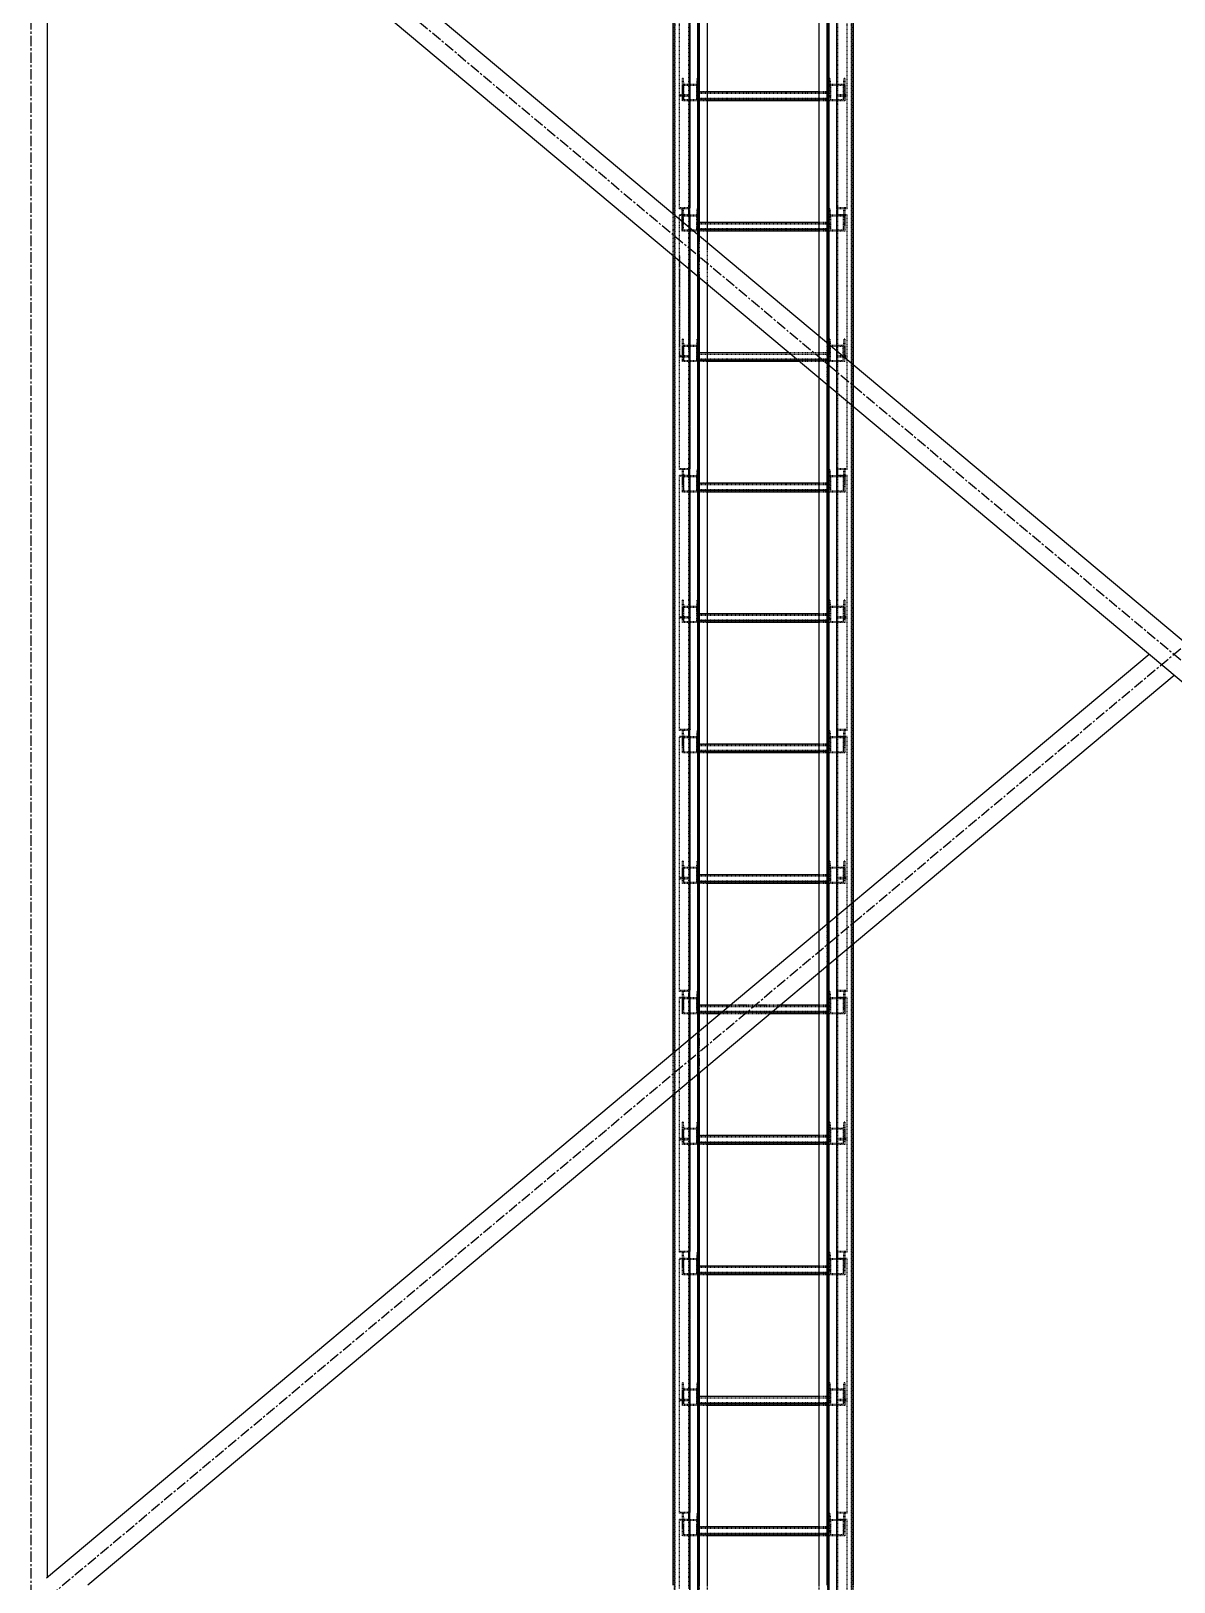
# Model space of a CAD drawing. Header units: millimetres. Extents: x 5143 to 30813, y 232 to 21408.
# Drawn here: x 10096 to 10968, y 14213 to 15396 of the extents above; entities that cross this region are included whole.
import ezdxf

# ---------------------------------------------------------------- set-up
doc = ezdxf.new("R2010")
doc.units = ezdxf.units.MM
doc.header["$LTSCALE"] = 0.25
for name, pattern in [('CENTER', [50.8, 31.75, -6.35, 6.35, -6.35]), ('XKITLINE00', [0]), ('XKITLINE02', [4, 2, -2]), ('XKITLINE03', [6, 3, -1, 1, -1])]:
    doc.linetypes.add(name, pattern=pattern)

msp = doc.modelspace()

# ---------------------------------------------------------------- linework, layer by layer
at = {"color": 1, "linetype": 'XKITLINE03'}
for p, q in [((10599, 14104.7), (10599, 15770.9)), ((10711, 14104.7), (10711, 15770.9)), ((10605, 14100.3), (10605, 15740.3)), ((10705, 15740.3), (10705, 14100.3)), ((10599, 15454), (10599, 15346.5)), ((10711, 15346.5), (10711, 15454)), ((10605, 15354.1), (10605, 15342.5)), ((10705, 15342.5), (10705, 15354.1)), ((10599, 15346.5), (10599, 15260.9)), ((10705, 15343.7), (10605, 15343.7)), ((10711, 15260.9), (10711, 15346.5)), ((10599, 15255.1), (10599, 15147.5)), ((10605, 15254.6), (10605, 15243)), ((10705, 15243), (10705, 15254.6)), ((10711, 15147.5), (10711, 15255.1)), ((10705, 15244.3), (10605, 15244.3)), ((10605, 15155.1), (10605, 15143.6)), ((10705, 15143.6), (10705, 15155.1)), ((10599, 15147.5), (10599, 15061.9)), ((10705, 15144.8), (10605, 15144.8)), ((10711, 15061.9), (10711, 15147.5)), ((10599, 15056.2), (10599, 14948.6)), ((10605, 15055.7), (10605, 15044.1)), ((10705, 15044.1), (10705, 15055.7)), ((10711, 14948.6), (10711, 15056.2)), ((10705, 15045.3), (10605, 15045.3)), ((10599, 14948.6), (10599, 14863)), ((10605, 14956.2), (10605, 14944.6)), ((10705, 14944.6), (10705, 14956.2)), ((10711, 14863), (10711, 14948.6)), ((10705, 14945.9), (10605, 14945.9)), ((10599, 14857.2), (10599, 14749.7)), ((10605, 14856.7), (10605, 14845.2)), ((10705, 14845.2), (10705, 14856.7)), ((10711, 14749.7), (10711, 14857.2)), ((10705, 14846.4), (10605, 14846.4)), ((10599, 14749.7), (10599, 14664.1)), ((10605, 14757.3), (10605, 14745.7)), ((10705, 14746.9), (10605, 14746.9)), ((10705, 14745.7), (10705, 14757.3)), ((10711, 14664.1), (10711, 14749.7)), ((10599, 14658.3), (10599, 14550.8)), ((10605, 14657.8), (10605, 14646.2)), ((10705, 14646.2), (10705, 14657.8)), ((10711, 14550.8), (10711, 14658.3)), ((10705, 14647.5), (10605, 14647.5)), ((10605, 14558.3), (10605, 14546.8)), ((10705, 14546.8), (10705, 14558.3)), ((10599, 14550.8), (10599, 14465.1)), ((10705, 14548), (10605, 14548)), ((10711, 14465.1), (10711, 14550.8)), ((10599, 14459.4), (10599, 14351.8)), ((10605, 14458.9), (10605, 14447.3)), ((10705, 14447.3), (10705, 14458.9)), ((10711, 14351.8), (10711, 14459.4)), ((10705, 14448.5), (10605, 14448.5)), ((10605, 14359.4), (10605, 14347.8)), ((10705, 14347.8), (10705, 14359.4)), ((10599, 14351.8), (10599, 14266.2)), ((10705, 14349.1), (10605, 14349.1)), ((10711, 14266.2), (10711, 14351.8)), ((10599, 14260.4), (10599, 14152.9)), ((10605, 14259.9), (10605, 14248.4)), ((10705, 14249.6), (10605, 14249.6)), ((10705, 14248.4), (10705, 14259.9)), ((10711, 14152.9), (10711, 14260.4))]:
    msp.add_line(p, q, dxfattribs=at)
at = {"color": 3, "linetype": 'XKITLINE02'}
for p, q in [((10587.1, 14108), (10587.2, 15752.4)), ((10587.7, 14108.5), (10587.7, 15753.3)), ((10604.9, 14108.5), (10604.9, 15753.3)), ((10605.4, 14108), (10605.5, 15752.4)), ((10704.5, 14108), (10704.5, 15752.4)), ((10705.1, 14108.5), (10705.1, 15753.3)), ((10722.3, 14108.5), (10722.3, 15753.3)), ((10722.8, 14108), (10722.8, 15752.4)), ((10605, 14100.3), (10605, 15742.3)), ((10605.8, 14100.4), (10605.8, 15742.2)), ((10612.5, 14102.3), (10612.5, 15742.3)), ((10704.1, 14100.4), (10704.1, 15742.2)), ((10705, 14100.3), (10705, 15742.3)), ((10606.3, 14153.3), (10606.3, 15706.3)), ((10723.7, 14167.4), (10723.7, 15692.6)), ((10697.5, 14102.3), (10697.5, 15676.4)), ((10704.1, 15668.7), (10704.1, 14100.4)), ((10705, 15669.2), (10705, 14100.3)), ((10598.2, 15347), (10598.2, 15459.2)), ((10599, 15346.5), (10599, 15459.2)), ((10711, 15346.5), (10711, 15459.2)), ((10711.8, 15347), (10711.8, 15459.2)), ((10591, 15346.5), (10591, 15454.5)), ((10719, 15346.5), (10719, 15454.5)), ((10593.7, 15359.5), (10593, 15359.5)), ((10593, 15359.5), (10593, 15354.1)), ((10593, 15359.5), (10593, 15348)), ((10605, 15354.1), (10593, 15354.1)), ((10593, 15354.1), (10593, 15342.5)), ((10593.7, 15359.5), (10594.1, 15354.8)), ((10593.7, 15359.5), (10593.7, 15348)), ((10604, 15354.8), (10594.1, 15354.8)), ((10594.1, 15354.8), (10594.1, 15343.2)), ((10599, 15351.7), (10598.2, 15351.7)), ((10604.3, 15359.5), (10604, 15354.8)), ((10604, 15354.8), (10604, 15343.2)), ((10605, 15359.5), (10604.3, 15359.5)), ((10604.3, 15359.5), (10604.3, 15348)), ((10605, 15359.5), (10605, 15354.1)), ((10605, 15359.5), (10605, 15348)), ((10605, 15354.1), (10605, 15342.5)), ((10605, 15342.5), (10605, 15349.2)), ((10612.5, 15349.2), (10605, 15349.2)), ((10705, 15349.1), (10605, 15349.1)), ((10705, 15349.2), (10697.5, 15349.2)), ((10705, 15359.5), (10705, 15348)), ((10705, 15359.5), (10705, 15354.1)), ((10705.7, 15359.5), (10705, 15359.5)), ((10705, 15354.1), (10705, 15342.5)), ((10717, 15354.1), (10705, 15354.1)), ((10705, 15342.5), (10705, 15349.2)), ((10705.7, 15359.5), (10705.7, 15348)), ((10705.7, 15359.5), (10706.1, 15354.8)), ((10706.1, 15354.8), (10706.1, 15343.2)), ((10715.9, 15354.8), (10706.1, 15354.8)), ((10711.8, 15351.7), (10711, 15351.7)), ((10716.3, 15359.5), (10715.9, 15354.8)), ((10715.9, 15354.8), (10715.9, 15343.2)), ((10716.3, 15359.5), (10716.3, 15348)), ((10717, 15359.5), (10716.3, 15359.5)), ((10717, 15359.5), (10717, 15348)), ((10717, 15359.5), (10717, 15354.1)), ((10717, 15354.1), (10717, 15342.5)), ((10598.2, 15347), (10591, 15347)), ((10599, 15346.5), (10591, 15346.5)), ((10591, 15260.2), (10591, 15346.5)), ((10599, 15346.5), (10591, 15346.5)), ((10598.2, 15345.8), (10591, 15345.8)), ((10593.7, 15348), (10593, 15348)), ((10593, 15348), (10593, 15342.5)), ((10605, 15342.5), (10593, 15342.5)), ((10593.7, 15348), (10594.1, 15343.2)), ((10604, 15343.2), (10594.1, 15343.2)), ((10598.2, 15254.5), (10598.2, 15345.8)), ((10599, 15340.1), (10598.2, 15340.1)), ((10599, 15254.5), (10599, 15346.5)), ((10604.3, 15348), (10604, 15343.2)), ((10605, 15348), (10604.3, 15348)), ((10605, 15348), (10605, 15342.5)), ((10705, 15348), (10605, 15348)), ((10705, 15348), (10605, 15348)), ((10705, 15344.3), (10605, 15344.3)), ((10612.5, 15343.7), (10605, 15343.7)), ((10705, 15343.3), (10605, 15343.3)), ((10612.5, 15342.5), (10605, 15342.5)), ((10705, 15343.7), (10697.5, 15343.7)), ((10705, 15342.5), (10697.5, 15342.5)), ((10705, 15348), (10705, 15342.5)), ((10705.7, 15348), (10705, 15348)), ((10717, 15342.5), (10705, 15342.5)), ((10705.7, 15348), (10706.1, 15343.2)), ((10715.9, 15343.2), (10706.1, 15343.2)), ((10719, 15346.5), (10711, 15346.5)), ((10711, 15254.5), (10711, 15346.5)), ((10719, 15346.5), (10711, 15346.5)), ((10711.8, 15340.1), (10711, 15340.1)), ((10719, 15347), (10711.8, 15347)), ((10711.8, 15254.5), (10711.8, 15345.8)), ((10719, 15345.8), (10711.8, 15345.8)), ((10716.3, 15348), (10715.9, 15343.2)), ((10717, 15348), (10716.3, 15348)), ((10717, 15348), (10717, 15342.5)), ((10719, 15260.2), (10719, 15346.5)), ((10586.3, 15224.2), (10586.3, 15255.9)), ((10599, 15260.9), (10591, 15260.9)), ((10598.2, 15260.2), (10591, 15260.2)), ((10598.2, 15255.6), (10591, 15255.6)), ((10591, 15147.5), (10591, 15255.6)), ((10599, 15255.1), (10591, 15255.1)), ((10593.7, 15260.1), (10593, 15260.1)), ((10593, 15260.1), (10593, 15254.6)), ((10593, 15247.4), (10593, 15260.1)), ((10605, 15254.6), (10593, 15254.6)), ((10593, 15243), (10593, 15254.6)), ((10593.7, 15260.1), (10594.1, 15255.3)), ((10593.7, 15248.5), (10593.7, 15260.1)), ((10604, 15255.3), (10594.1, 15255.3)), ((10594.1, 15243.7), (10594.1, 15255.3)), ((10599, 15260.3), (10598.2, 15260.3)), ((10598.2, 15148.1), (10598.2, 15260.3)), ((10599, 15254.5), (10598.2, 15254.5)), ((10599, 15217.5), (10599, 15260.3)), ((10604.3, 15260.1), (10604, 15255.3)), ((10604, 15255.3), (10604, 15243.7)), ((10605, 15260.1), (10604.3, 15260.1)), ((10604.3, 15260.1), (10604.3, 15248.5)), ((10605, 15260.1), (10605, 15254.6)), ((10605, 15260.1), (10605, 15248.5)), ((10605, 15254.6), (10605, 15243)), ((10705, 15260.1), (10705, 15248.5)), ((10705, 15260.1), (10705, 15254.6)), ((10705.7, 15260.1), (10705, 15260.1)), ((10705, 15254.6), (10705, 15243)), ((10717, 15254.6), (10705, 15254.6)), ((10705.7, 15260.1), (10705.7, 15248.5)), ((10705.7, 15260.1), (10706.1, 15255.3)), ((10706.1, 15255.3), (10706.1, 15243.7)), ((10715.9, 15255.3), (10706.1, 15255.3)), ((10719, 15260.9), (10711, 15260.9)), ((10711, 15147.5), (10711, 15260.3)), ((10711.8, 15260.3), (10711, 15260.3)), ((10719, 15255.1), (10711, 15255.1)), ((10711.8, 15254.5), (10711, 15254.5)), ((10711.8, 15148.1), (10711.8, 15260.3)), ((10719, 15260.2), (10711.8, 15260.2)), ((10719, 15255.6), (10711.8, 15255.6)), ((10716.3, 15260.1), (10715.9, 15255.3)), ((10715.9, 15255.3), (10715.9, 15243.7)), ((10716.3, 15260.1), (10716.3, 15248.5)), ((10717, 15260.1), (10716.3, 15260.1)), ((10717, 15260.1), (10717, 15248.5)), ((10717, 15260.1), (10717, 15254.6)), ((10717, 15254.6), (10717, 15243)), ((10719, 15147.5), (10719, 15255.6)), ((10593.7, 15248.5), (10593, 15248.5)), ((10593, 15247.4), (10593, 15243)), ((10605, 15243), (10593, 15243)), ((10594.1, 15243.7), (10593.7, 15248.5)), ((10604, 15243.7), (10594.1, 15243.7)), ((10604.3, 15248.5), (10604, 15243.7)), ((10605, 15248.5), (10604.3, 15248.5)), ((10605, 15243), (10605, 15249.7)), ((10705, 15249.7), (10605, 15249.7)), ((10612.5, 15249.7), (10605, 15249.7)), ((10705, 15248.6), (10605, 15248.6)), ((10605, 15248.5), (10605, 15243)), ((10705, 15248.5), (10605, 15248.5)), ((10705, 15244.9), (10605, 15244.9)), ((10612.5, 15244.3), (10605, 15244.3)), ((10705, 15243.8), (10605, 15243.8)), ((10612.5, 15243), (10605, 15243)), ((10705, 15249.7), (10697.5, 15249.7)), ((10705, 15244.3), (10697.5, 15244.3)), ((10705, 15243), (10697.5, 15243)), ((10705, 15243), (10705, 15249.7)), ((10705, 15248.5), (10705, 15243)), ((10705.7, 15248.5), (10705, 15248.5)), ((10717, 15243), (10705, 15243)), ((10705.7, 15248.5), (10706.1, 15243.7)), ((10715.9, 15243.7), (10706.1, 15243.7)), ((10716.3, 15248.5), (10715.9, 15243.7)), ((10717, 15248.5), (10716.3, 15248.5)), ((10717, 15248.5), (10717, 15243)), ((10606.3, 15207.4), (10606.3, 15239.2)), ((10612.5, 15202.2), (10612.5, 15234)), ((10591, 15224.2), (10591, 15148.1)), ((10598.2, 15218.2), (10598.2, 15152.8)), ((10599, 15147.5), (10599, 15217.5)), ((10593.7, 15160.6), (10593, 15160.6)), ((10593, 15160.6), (10593, 15155.1)), ((10593, 15160.6), (10593, 15149)), ((10593.7, 15160.6), (10594.1, 15155.8)), ((10593.7, 15160.6), (10593.7, 15149)), ((10604.3, 15160.6), (10604, 15155.8)), ((10605, 15160.6), (10604.3, 15160.6)), ((10604.3, 15160.6), (10604.3, 15149)), ((10605, 15160.6), (10605, 15155.1)), ((10605, 15160.6), (10605, 15149)), ((10697.5, 15131), (10697.5, 15162.8)), ((10705, 15149), (10705, 15160.6)), ((10705, 15160.6), (10705, 15156.3)), ((10705.7, 15160.6), (10705, 15160.6)), ((10705.7, 15149), (10705.7, 15160.6)), ((10705.7, 15160.6), (10706.1, 15155.8)), ((10716.3, 15160.6), (10715.9, 15155.8)), ((10716.3, 15160.6), (10716.3, 15149)), ((10717, 15160.6), (10716.3, 15160.6)), ((10717, 15160.6), (10717, 15149)), ((10717, 15160.6), (10717, 15155.1)), ((10598.2, 15148.1), (10591, 15148.1)), ((10605, 15155.1), (10593, 15155.1)), ((10593, 15155.1), (10593, 15143.6)), ((10593.7, 15149), (10593, 15149)), ((10593, 15149), (10593, 15143.6)), ((10593.7, 15149), (10594.1, 15144.3)), ((10604, 15155.8), (10594.1, 15155.8)), ((10594.1, 15155.8), (10594.1, 15144.3)), ((10599, 15152.8), (10598.2, 15152.8)), ((10604, 15155.8), (10604, 15144.3)), ((10604.3, 15149), (10604, 15144.3)), ((10605, 15149), (10604.3, 15149)), ((10605, 15155.1), (10605, 15143.6)), ((10605, 15143.6), (10605, 15150.3)), ((10612.5, 15150.3), (10605, 15150.3)), ((10705, 15150.2), (10605, 15150.2)), ((10705, 15149.1), (10605, 15149.1)), ((10605, 15149), (10605, 15143.6)), ((10705, 15149), (10605, 15149)), ((10705, 15150.3), (10674.5, 15150.3)), ((10703.7, 15125.9), (10703.7, 15157.6)), ((10705, 15143.6), (10705, 15156.3)), ((10717, 15155.1), (10705, 15155.1)), ((10705, 15143.6), (10705, 15150.3)), ((10705, 15143.6), (10705, 15149)), ((10705.7, 15149), (10705, 15149)), ((10706.1, 15144.3), (10705.7, 15149)), ((10706.1, 15144.3), (10706.1, 15155.8)), ((10715.9, 15155.8), (10706.1, 15155.8)), ((10711.8, 15152.8), (10711, 15152.8)), ((10719, 15148.1), (10711.8, 15148.1)), ((10715.9, 15144.3), (10715.9, 15155.8)), ((10715.9, 15144.3), (10716.3, 15149)), ((10717, 15149), (10716.3, 15149)), ((10717, 15155.1), (10717, 15145.3)), ((10717, 15143.6), (10717, 15149)), ((10591, 15061.3), (10591, 15147.5)), ((10599, 15147.5), (10591, 15147.5)), ((10599, 15147.5), (10591, 15147.5)), ((10598.2, 15146.9), (10591, 15146.9)), ((10605, 15143.6), (10593, 15143.6)), ((10604, 15144.3), (10594.1, 15144.3)), ((10598.2, 15055.6), (10598.2, 15146.9)), ((10599, 15141.2), (10598.2, 15141.2)), ((10599, 15055.6), (10599, 15147.5)), ((10705, 15145.4), (10605, 15145.4)), ((10612.5, 15144.8), (10605, 15144.8)), ((10705, 15144.4), (10605, 15144.4)), ((10612.5, 15143.6), (10605, 15143.6)), ((10705, 15144.8), (10681.1, 15144.8)), ((10705, 15143.6), (10682.5, 15143.6)), ((10717, 15143.6), (10705, 15143.6)), ((10715.9, 15144.3), (10706.1, 15144.3)), ((10711, 15055.6), (10711, 15147.5)), ((10719, 15147.5), (10711, 15147.5)), ((10719, 15147.5), (10711, 15147.5)), ((10711.8, 15141.2), (10711, 15141.2)), ((10711.8, 15055.6), (10711.8, 15146.9)), ((10719, 15146.9), (10711.8, 15146.9)), ((10719, 15061.3), (10719, 15147.5)), ((10723.7, 15109.1), (10723.7, 15140.9)), ((10599, 15061.9), (10591, 15061.9)), ((10598.2, 15061.3), (10591, 15061.3)), ((10598.2, 15056.7), (10591, 15056.7)), ((10591, 14948.6), (10591, 15056.7)), ((10599, 15056.2), (10591, 15056.2)), ((10593.7, 15061.1), (10593, 15061.1)), ((10593, 15061.1), (10593, 15055.7)), ((10593, 15061.1), (10593, 15049.6)), ((10605, 15055.7), (10593, 15055.7)), ((10593, 15055.7), (10593, 15044.1)), ((10593.7, 15061.1), (10594.1, 15056.4)), ((10593.7, 15061.1), (10593.7, 15049.6)), ((10604, 15056.4), (10594.1, 15056.4)), ((10594.1, 15056.4), (10594.1, 15044.8)), ((10599, 15061.4), (10598.2, 15061.4)), ((10598.2, 14949.1), (10598.2, 15061.4)), ((10599, 15055.6), (10598.2, 15055.6)), ((10599, 14948.6), (10599, 15061.4)), ((10604.3, 15061.1), (10604, 15056.4)), ((10604, 15056.4), (10604, 15044.8)), ((10605, 15061.1), (10604.3, 15061.1)), ((10604.3, 15061.1), (10604.3, 15049.6)), ((10605, 15061.1), (10605, 15055.7)), ((10605, 15061.1), (10605, 15049.6)), ((10605, 15055.7), (10605, 15044.1)), ((10705, 15061.1), (10705, 15049.6)), ((10705, 15061.1), (10705, 15055.7)), ((10705.7, 15061.1), (10705, 15061.1)), ((10705, 15055.7), (10705, 15044.1)), ((10717, 15055.7), (10705, 15055.7)), ((10705.7, 15061.1), (10705.7, 15049.6)), ((10705.7, 15061.1), (10706.1, 15056.4)), ((10706.1, 15056.4), (10706.1, 15044.8)), ((10715.9, 15056.4), (10706.1, 15056.4)), ((10719, 15061.9), (10711, 15061.9)), ((10711, 14948.6), (10711, 15061.4)), ((10711.8, 15061.4), (10711, 15061.4)), ((10719, 15056.2), (10711, 15056.2)), ((10711.8, 15055.6), (10711, 15055.6)), ((10711.8, 14949.1), (10711.8, 15061.4)), ((10719, 15061.3), (10711.8, 15061.3)), ((10719, 15056.7), (10711.8, 15056.7)), ((10716.3, 15061.1), (10715.9, 15056.4)), ((10715.9, 15056.4), (10715.9, 15044.8)), ((10716.3, 15061.1), (10716.3, 15049.6)), ((10717, 15061.1), (10716.3, 15061.1)), ((10717, 15061.1), (10717, 15049.6)), ((10717, 15061.1), (10717, 15055.7)), ((10717, 15055.7), (10717, 15044.1)), ((10719, 14948.6), (10719, 15056.7)), ((10593.7, 15049.6), (10593, 15049.6)), ((10593, 15049.6), (10593, 15044.1)), ((10605, 15044.1), (10593, 15044.1)), ((10593.7, 15049.6), (10594.1, 15044.8)), ((10604, 15044.8), (10594.1, 15044.8)), ((10604.3, 15049.6), (10604, 15044.8)), ((10605, 15049.6), (10604.3, 15049.6)), ((10605, 15044.1), (10605, 15050.8)), ((10612.5, 15050.8), (10605, 15050.8)), ((10705, 15050.7), (10605, 15050.7)), ((10605, 15049.6), (10605, 15044.1)), ((10705, 15049.6), (10605, 15049.6)), ((10705, 15049.6), (10605, 15049.6)), ((10705, 15045.9), (10605, 15045.9)), ((10612.5, 15045.3), (10605, 15045.3)), ((10705, 15044.9), (10605, 15044.9)), ((10612.5, 15044.1), (10605, 15044.1)), ((10705, 15050.8), (10697.5, 15050.8)), ((10705, 15045.3), (10697.5, 15045.3)), ((10705, 15044.1), (10697.5, 15044.1)), ((10705, 15044.1), (10705, 15050.8)), ((10705, 15049.6), (10705, 15044.1)), ((10705.7, 15049.6), (10705, 15049.6)), ((10717, 15044.1), (10705, 15044.1)), ((10705.7, 15049.6), (10706.1, 15044.8)), ((10715.9, 15044.8), (10706.1, 15044.8)), ((10716.3, 15049.6), (10715.9, 15044.8)), ((10717, 15049.6), (10716.3, 15049.6)), ((10717, 15049.6), (10717, 15044.1)), ((10593.7, 14961.7), (10593, 14961.7)), ((10593, 14961.7), (10593, 14956.2)), ((10593, 14961.7), (10593, 14950.1)), ((10593.7, 14961.7), (10594.1, 14956.9)), ((10593.7, 14961.7), (10593.7, 14950.1)), ((10604.3, 14961.7), (10604, 14956.9)), ((10605, 14961.7), (10604.3, 14961.7)), ((10604.3, 14961.7), (10604.3, 14950.1)), ((10605, 14961.7), (10605, 14956.2)), ((10605, 14961.7), (10605, 14950.1)), ((10705, 14961.7), (10705, 14950.1)), ((10705, 14961.7), (10705, 14956.2)), ((10705.7, 14961.7), (10705, 14961.7)), ((10705.7, 14961.7), (10705.7, 14950.1)), ((10705.7, 14961.7), (10706.1, 14956.9)), ((10716.3, 14961.7), (10715.9, 14956.9)), ((10716.3, 14961.7), (10716.3, 14950.1)), ((10717, 14961.7), (10716.3, 14961.7)), ((10717, 14961.7), (10717, 14950.1)), ((10717, 14961.7), (10717, 14956.2)), ((10598.2, 14949.1), (10591, 14949.1)), ((10591, 14862.4), (10591, 14948.6)), ((10599, 14948.6), (10591, 14948.6)), ((10599, 14948.6), (10591, 14948.6)), ((10598.2, 14948), (10591, 14948)), ((10605, 14956.2), (10593, 14956.2)), ((10593, 14956.2), (10593, 14944.6)), ((10593.7, 14950.1), (10593, 14950.1)), ((10593, 14950.1), (10593, 14944.6)), ((10593.7, 14950.1), (10594.1, 14945.3)), ((10604, 14956.9), (10594.1, 14956.9)), ((10594.1, 14956.9), (10594.1, 14945.3)), ((10599, 14953.8), (10598.2, 14953.8)), ((10598.2, 14856.6), (10598.2, 14948)), ((10599, 14856.6), (10599, 14948.6)), ((10604, 14956.9), (10604, 14945.3)), ((10604.3, 14950.1), (10604, 14945.3)), ((10605, 14950.1), (10604.3, 14950.1)), ((10605, 14956.2), (10605, 14944.6)), ((10605, 14944.6), (10605, 14951.4)), ((10612.5, 14951.4), (10605, 14951.4)), ((10705, 14951.3), (10605, 14951.3)), ((10705, 14950.2), (10605, 14950.2)), ((10605, 14950.1), (10605, 14944.6)), ((10705, 14950.1), (10605, 14950.1)), ((10705, 14951.4), (10697.5, 14951.4)), ((10705, 14956.2), (10705, 14944.6)), ((10717, 14956.2), (10705, 14956.2)), ((10705, 14944.6), (10705, 14951.4)), ((10705, 14950.1), (10705, 14944.6)), ((10705.7, 14950.1), (10705, 14950.1)), ((10705.7, 14950.1), (10706.1, 14945.3)), ((10706.1, 14956.9), (10706.1, 14945.3)), ((10715.9, 14956.9), (10706.1, 14956.9)), ((10711.8, 14953.8), (10711, 14953.8)), ((10719, 14948.6), (10711, 14948.6)), ((10711, 14856.6), (10711, 14948.6)), ((10719, 14948.6), (10711, 14948.6)), ((10719, 14949.1), (10711.8, 14949.1)), ((10711.8, 14856.6), (10711.8, 14948)), ((10719, 14948), (10711.8, 14948)), ((10715.9, 14956.9), (10715.9, 14945.3)), ((10716.3, 14950.1), (10715.9, 14945.3)), ((10717, 14950.1), (10716.3, 14950.1)), ((10717, 14956.2), (10717, 14944.6)), ((10717, 14950.1), (10717, 14944.6)), ((10719, 14862.4), (10719, 14948.6)), ((10605, 14944.6), (10593, 14944.6)), ((10604, 14945.3), (10594.1, 14945.3)), ((10599, 14942.3), (10598.2, 14942.3)), ((10705, 14946.5), (10605, 14946.5)), ((10612.5, 14945.9), (10605, 14945.9)), ((10705, 14945.4), (10605, 14945.4)), ((10612.5, 14944.6), (10605, 14944.6)), ((10705, 14945.9), (10697.5, 14945.9)), ((10705, 14944.6), (10697.5, 14944.6)), ((10717, 14944.6), (10705, 14944.6)), ((10715.9, 14945.3), (10706.1, 14945.3)), ((10711.8, 14942.3), (10711, 14942.3)), ((10599, 14863), (10591, 14863)), ((10598.2, 14862.4), (10591, 14862.4)), ((10598.2, 14857.7), (10591, 14857.7)), ((10591, 14749.7), (10591, 14857.7)), ((10599, 14857.2), (10591, 14857.2)), ((10593.7, 14862.2), (10593, 14862.2)), ((10593, 14862.2), (10593, 14856.7)), ((10593, 14862.2), (10593, 14850.6)), ((10605, 14856.7), (10593, 14856.7)), ((10593, 14856.7), (10593, 14845.2)), ((10593.7, 14862.2), (10594.1, 14857.4)), ((10593.7, 14862.2), (10593.7, 14850.6)), ((10604, 14857.4), (10594.1, 14857.4)), ((10594.1, 14857.4), (10594.1, 14845.9)), ((10599, 14862.4), (10598.2, 14862.4)), ((10598.2, 14750.2), (10598.2, 14862.4)), ((10599, 14856.6), (10598.2, 14856.6)), ((10599, 14749.7), (10599, 14862.4)), ((10604.3, 14862.2), (10604, 14857.4)), ((10604, 14857.4), (10604, 14845.9)), ((10605, 14862.2), (10604.3, 14862.2)), ((10604.3, 14862.2), (10604.3, 14850.6)), ((10605, 14862.2), (10605, 14856.7)), ((10605, 14862.2), (10605, 14850.6)), ((10605, 14856.7), (10605, 14845.2)), ((10705, 14862.2), (10705, 14850.6)), ((10705, 14862.2), (10705, 14856.7)), ((10705.7, 14862.2), (10705, 14862.2)), ((10705, 14856.7), (10705, 14845.2)), ((10717, 14856.7), (10705, 14856.7)), ((10705.7, 14862.2), (10705.7, 14850.6)), ((10705.7, 14862.2), (10706.1, 14857.4)), ((10706.1, 14857.4), (10706.1, 14845.9)), ((10715.9, 14857.4), (10706.1, 14857.4)), ((10719, 14863), (10711, 14863)), ((10711, 14749.7), (10711, 14862.4)), ((10711.8, 14862.4), (10711, 14862.4)), ((10719, 14857.2), (10711, 14857.2)), ((10711.8, 14856.6), (10711, 14856.6)), ((10711.8, 14750.2), (10711.8, 14862.4)), ((10719, 14862.4), (10711.8, 14862.4)), ((10719, 14857.7), (10711.8, 14857.7)), ((10716.3, 14862.2), (10715.9, 14857.4)), ((10715.9, 14857.4), (10715.9, 14845.9)), ((10716.3, 14862.2), (10716.3, 14850.6)), ((10717, 14862.2), (10716.3, 14862.2)), ((10717, 14862.2), (10717, 14850.6)), ((10717, 14862.2), (10717, 14856.7)), ((10717, 14856.7), (10717, 14845.2)), ((10719, 14749.7), (10719, 14857.7)), ((10593.7, 14850.6), (10593, 14850.6)), ((10593, 14850.6), (10593, 14845.2)), ((10605, 14845.2), (10593, 14845.2)), ((10593.7, 14850.6), (10594.1, 14845.9)), ((10604, 14845.9), (10594.1, 14845.9)), ((10604.3, 14850.6), (10604, 14845.9)), ((10605, 14850.6), (10604.3, 14850.6)), ((10605, 14845.2), (10605, 14851.9)), ((10612.5, 14851.9), (10605, 14851.9)), ((10705, 14851.8), (10605, 14851.8)), ((10705, 14850.7), (10605, 14850.7)), ((10605, 14850.6), (10605, 14845.2)), ((10705, 14850.6), (10605, 14850.6)), ((10705, 14847), (10605, 14847)), ((10612.5, 14846.4), (10605, 14846.4)), ((10705, 14846), (10605, 14846)), ((10612.5, 14845.2), (10605, 14845.2)), ((10705, 14851.9), (10697.5, 14851.9)), ((10705, 14846.4), (10697.5, 14846.4)), ((10705, 14845.2), (10697.5, 14845.2)), ((10705, 14845.2), (10705, 14851.9)), ((10705, 14850.6), (10705, 14845.2)), ((10705.7, 14850.6), (10705, 14850.6)), ((10717, 14845.2), (10705, 14845.2)), ((10705.7, 14850.6), (10706.1, 14845.9)), ((10715.9, 14845.9), (10706.1, 14845.9)), ((10716.3, 14850.6), (10715.9, 14845.9)), ((10717, 14850.6), (10716.3, 14850.6)), ((10717, 14850.6), (10717, 14845.2)), ((10593.7, 14762.7), (10593, 14762.7)), ((10593, 14762.7), (10593, 14757.3)), ((10593, 14762.7), (10593, 14751.2)), ((10593.7, 14762.7), (10594.1, 14758)), ((10593.7, 14762.7), (10593.7, 14751.2)), ((10604, 14758), (10594.1, 14758)), ((10594.1, 14758), (10594.1, 14746.4)), ((10604.3, 14762.7), (10604, 14758)), ((10604, 14758), (10604, 14746.4)), ((10605, 14762.7), (10604.3, 14762.7)), ((10604.3, 14762.7), (10604.3, 14751.2)), ((10605, 14762.7), (10605, 14757.3)), ((10605, 14762.7), (10605, 14751.2)), ((10705, 14762.7), (10705, 14751.2)), ((10705, 14762.7), (10705, 14757.3)), ((10705.7, 14762.7), (10705, 14762.7)), ((10705.7, 14762.7), (10705.7, 14751.2)), ((10705.7, 14762.7), (10706.1, 14758)), ((10706.1, 14758), (10706.1, 14746.4)), ((10715.9, 14758), (10706.1, 14758)), ((10716.3, 14762.7), (10715.9, 14758)), ((10715.9, 14758), (10715.9, 14746.4)), ((10716.3, 14762.7), (10716.3, 14751.2)), ((10717, 14762.7), (10716.3, 14762.7)), ((10717, 14762.7), (10717, 14751.2)), ((10717, 14762.7), (10717, 14757.3)), ((10598.2, 14750.2), (10591, 14750.2)), ((10599, 14749.7), (10591, 14749.7)), ((10591, 14663.4), (10591, 14749.7)), ((10599, 14749.7), (10591, 14749.7)), ((10598.2, 14749), (10591, 14749)), ((10605, 14757.3), (10593, 14757.3)), ((10593, 14757.3), (10593, 14745.7)), ((10593.7, 14751.2), (10593, 14751.2)), ((10593, 14751.2), (10593, 14745.7)), ((10593.7, 14751.2), (10594.1, 14746.4)), ((10604, 14746.4), (10594.1, 14746.4)), ((10599, 14754.9), (10598.2, 14754.9)), ((10598.2, 14657.7), (10598.2, 14749)), ((10599, 14657.7), (10599, 14749.7)), ((10604.3, 14751.2), (10604, 14746.4)), ((10605, 14751.2), (10604.3, 14751.2)), ((10605, 14757.3), (10605, 14745.7)), ((10605, 14745.7), (10605, 14752.4)), ((10612.5, 14752.4), (10605, 14752.4)), ((10705, 14752.3), (10605, 14752.3)), ((10705, 14751.3), (10605, 14751.3)), ((10605, 14751.2), (10605, 14745.7)), ((10705, 14751.2), (10605, 14751.2)), ((10705, 14747.5), (10605, 14747.5)), ((10612.5, 14746.9), (10605, 14746.9)), ((10705, 14746.5), (10605, 14746.5)), ((10705, 14752.4), (10697.5, 14752.4)), ((10705, 14746.9), (10697.5, 14746.9)), ((10705, 14757.3), (10705, 14745.7)), ((10717, 14757.3), (10705, 14757.3)), ((10705, 14745.7), (10705, 14752.4)), ((10705, 14751.2), (10705, 14745.7)), ((10705.7, 14751.2), (10705, 14751.2)), ((10705.7, 14751.2), (10706.1, 14746.4)), ((10715.9, 14746.4), (10706.1, 14746.4)), ((10711.8, 14754.9), (10711, 14754.9)), ((10711, 14657.7), (10711, 14749.7)), ((10719, 14749.7), (10711, 14749.7)), ((10719, 14749.7), (10711, 14749.7)), ((10719, 14750.2), (10711.8, 14750.2)), ((10711.8, 14657.7), (10711.8, 14749)), ((10719, 14749), (10711.8, 14749)), ((10716.3, 14751.2), (10715.9, 14746.4)), ((10717, 14751.2), (10716.3, 14751.2)), ((10717, 14757.3), (10717, 14745.7)), ((10717, 14751.2), (10717, 14745.7)), ((10719, 14663.4), (10719, 14749.7)), ((10605, 14745.7), (10593, 14745.7)), ((10599, 14743.3), (10598.2, 14743.3)), ((10612.5, 14745.7), (10605, 14745.7)), ((10705, 14745.7), (10697.5, 14745.7)), ((10717, 14745.7), (10705, 14745.7)), ((10711.8, 14743.3), (10711, 14743.3)), ((10723.7, 14699.7), (10723.7, 14731.4)), ((10703.7, 14682.9), (10703.7, 14714.7)), ((10697.5, 14677.7), (10697.5, 14709.5)), ((10599, 14664.1), (10591, 14664.1)), ((10598.2, 14663.4), (10591, 14663.4)), ((10593.7, 14663.3), (10593, 14663.3)), ((10593, 14663.3), (10593, 14657.8)), ((10593, 14663.3), (10593, 14651.7)), ((10593.7, 14663.3), (10594.1, 14658.5)), ((10593.7, 14663.3), (10593.7, 14651.7)), ((10599, 14663.5), (10598.2, 14663.5)), ((10598.2, 14598.6), (10598.2, 14663.5)), ((10599, 14550.8), (10599, 14663.5)), ((10604.3, 14663.3), (10604, 14658.5)), ((10605, 14663.3), (10604.3, 14663.3)), ((10604.3, 14663.3), (10604.3, 14651.7)), ((10605, 14663.3), (10605, 14657.8)), ((10605, 14663.3), (10605, 14651.7)), ((10705, 14663.3), (10705, 14651.7)), ((10705, 14663.3), (10705, 14657.8)), ((10705.7, 14663.3), (10705, 14663.3)), ((10705.7, 14663.3), (10705.7, 14651.7)), ((10705.7, 14663.3), (10706.1, 14658.5)), ((10719, 14664.1), (10711, 14664.1)), ((10711, 14550.8), (10711, 14663.5)), ((10711.8, 14663.5), (10711, 14663.5)), ((10711.8, 14551.3), (10711.8, 14663.5)), ((10719, 14663.4), (10711.8, 14663.4)), ((10716.3, 14663.3), (10715.9, 14658.5)), ((10716.3, 14663.3), (10716.3, 14651.7)), ((10717, 14663.3), (10716.3, 14663.3)), ((10717, 14663.3), (10717, 14651.7)), ((10717, 14663.3), (10717, 14657.8)), ((10598.2, 14658.8), (10591, 14658.8)), ((10591, 14592.6), (10591, 14658.8)), ((10599, 14658.3), (10591, 14658.3)), ((10605, 14657.8), (10593, 14657.8)), ((10593, 14657.8), (10593, 14646.2)), ((10593.7, 14651.7), (10593, 14651.7)), ((10593, 14651.7), (10593, 14646.2)), ((10593.7, 14651.7), (10594.1, 14646.9)), ((10604, 14658.5), (10594.1, 14658.5)), ((10594.1, 14658.5), (10594.1, 14646.9)), ((10599, 14657.7), (10598.2, 14657.7)), ((10604, 14658.5), (10604, 14646.9)), ((10604.3, 14651.7), (10604, 14646.9)), ((10605, 14651.7), (10604.3, 14651.7)), ((10605, 14657.8), (10605, 14646.2)), ((10605, 14646.2), (10605, 14653)), ((10612.5, 14653), (10605, 14653)), ((10705, 14652.9), (10605, 14652.9)), ((10705, 14651.8), (10605, 14651.8)), ((10705, 14651.7), (10605, 14651.7)), ((10605, 14651.7), (10605, 14646.2)), ((10667.9, 14653), (10630, 14653)), ((10705, 14653), (10697.5, 14653)), ((10705, 14657.8), (10705, 14646.2)), ((10717, 14657.8), (10705, 14657.8)), ((10705, 14646.2), (10705, 14653)), ((10705, 14651.7), (10705, 14646.2)), ((10705.7, 14651.7), (10705, 14651.7)), ((10705.7, 14651.7), (10706.1, 14646.9)), ((10706.1, 14658.5), (10706.1, 14646.9)), ((10715.9, 14658.5), (10706.1, 14658.5)), ((10719, 14658.3), (10711, 14658.3)), ((10711.8, 14657.7), (10711, 14657.7)), ((10719, 14658.8), (10711.8, 14658.8)), ((10715.9, 14658.5), (10715.9, 14646.9)), ((10716.3, 14651.7), (10715.9, 14646.9)), ((10717, 14651.7), (10716.3, 14651.7)), ((10717, 14657.8), (10717, 14646.2)), ((10717, 14651.7), (10717, 14646.2)), ((10719, 14550.8), (10719, 14658.8)), ((10605, 14646.2), (10593, 14646.2)), ((10604, 14646.9), (10594.1, 14646.9)), ((10705, 14648.1), (10605, 14648.1)), ((10612.5, 14647.5), (10605, 14647.5)), ((10705, 14647), (10605, 14647)), ((10612.5, 14646.2), (10605, 14646.2)), ((10659.9, 14646.2), (10622, 14646.2)), ((10661.4, 14647.5), (10623.4, 14647.5)), ((10705, 14647.5), (10697.5, 14647.5)), ((10705, 14646.2), (10697.5, 14646.2)), ((10717, 14646.2), (10705, 14646.2)), ((10715.9, 14646.9), (10706.1, 14646.9)), ((10606.3, 14601.4), (10606.3, 14633.1)), ((10612.5, 14606.6), (10612.5, 14638.3)), ((10586.3, 14584.6), (10586.3, 14616.4)), ((10591, 14550.8), (10591, 14592.6)), ((10598.2, 14551.3), (10598.2, 14598.6)), ((10599, 14599.3), (10599, 14550.8)), ((10593.7, 14563.8), (10593, 14563.8)), ((10593, 14563.8), (10593, 14558.3)), ((10593, 14563.8), (10593, 14552.2)), ((10605, 14558.3), (10593, 14558.3)), ((10593, 14558.3), (10593, 14546.8)), ((10593.7, 14563.8), (10594.1, 14559)), ((10593.7, 14563.8), (10593.7, 14552.2)), ((10604, 14559), (10594.1, 14559)), ((10594.1, 14559), (10594.1, 14547.5)), ((10604.3, 14563.8), (10604, 14559)), ((10604, 14559), (10604, 14547.5)), ((10605, 14563.8), (10604.3, 14563.8)), ((10604.3, 14563.8), (10604.3, 14552.2)), ((10605, 14563.8), (10605, 14558.3)), ((10605, 14563.8), (10605, 14552.2)), ((10605, 14558.3), (10605, 14546.8)), ((10705, 14563.8), (10705, 14552.2)), ((10705, 14563.8), (10705, 14558.3)), ((10705.7, 14563.8), (10705, 14563.8)), ((10705, 14558.3), (10705, 14546.8)), ((10717, 14558.3), (10705, 14558.3)), ((10705.7, 14563.8), (10705.7, 14552.2)), ((10705.7, 14563.8), (10706.1, 14559)), ((10706.1, 14559), (10706.1, 14547.5)), ((10715.9, 14559), (10706.1, 14559)), ((10716.3, 14563.8), (10715.9, 14559)), ((10715.9, 14559), (10715.9, 14547.5)), ((10716.3, 14563.8), (10716.3, 14552.2)), ((10717, 14563.8), (10716.3, 14563.8)), ((10717, 14563.8), (10717, 14552.2)), ((10717, 14563.8), (10717, 14558.3)), ((10717, 14558.3), (10717, 14546.8)), ((10598.2, 14551.3), (10591, 14551.3)), ((10599, 14550.8), (10591, 14550.8)), ((10591, 14464.5), (10591, 14550.8)), ((10599, 14550.8), (10591, 14550.8)), ((10598.2, 14550.1), (10591, 14550.1)), ((10593.7, 14552.2), (10593, 14552.2)), ((10593, 14552.2), (10593, 14546.8)), ((10605, 14546.8), (10593, 14546.8)), ((10593.7, 14552.2), (10594.1, 14547.5)), ((10604, 14547.5), (10594.1, 14547.5)), ((10599, 14556), (10598.2, 14556)), ((10598.2, 14458.8), (10598.2, 14550.1)), ((10599, 14458.8), (10599, 14550.8)), ((10604.3, 14552.2), (10604, 14547.5)), ((10605, 14552.2), (10604.3, 14552.2)), ((10605, 14546.8), (10605, 14553.5)), ((10612.5, 14553.5), (10605, 14553.5)), ((10705, 14553.4), (10605, 14553.4)), ((10705, 14552.3), (10605, 14552.3)), ((10605, 14552.2), (10605, 14546.8)), ((10705, 14552.2), (10605, 14552.2)), ((10705, 14548.6), (10605, 14548.6)), ((10612.5, 14548), (10605, 14548)), ((10705, 14547.6), (10605, 14547.6)), ((10612.5, 14546.8), (10605, 14546.8)), ((10705, 14553.5), (10697.5, 14553.5)), ((10705, 14548), (10697.5, 14548)), ((10705, 14546.8), (10697.5, 14546.8)), ((10705, 14546.8), (10705, 14553.5)), ((10705, 14552.2), (10705, 14546.8)), ((10705.7, 14552.2), (10705, 14552.2)), ((10717, 14546.8), (10705, 14546.8)), ((10705.7, 14552.2), (10706.1, 14547.5)), ((10715.9, 14547.5), (10706.1, 14547.5)), ((10711.8, 14556), (10711, 14556)), ((10711, 14458.8), (10711, 14550.8)), ((10719, 14550.8), (10711, 14550.8)), ((10719, 14550.8), (10711, 14550.8)), ((10719, 14551.3), (10711.8, 14551.3)), ((10711.8, 14458.8), (10711.8, 14550.1)), ((10719, 14550.1), (10711.8, 14550.1)), ((10716.3, 14552.2), (10715.9, 14547.5)), ((10717, 14552.2), (10716.3, 14552.2)), ((10717, 14552.2), (10717, 14546.8)), ((10719, 14464.5), (10719, 14550.8)), ((10599, 14544.4), (10598.2, 14544.4)), ((10711.8, 14544.4), (10711, 14544.4)), ((10599, 14465.1), (10591, 14465.1)), ((10598.2, 14464.5), (10591, 14464.5)), ((10593.7, 14464.3), (10593, 14464.3)), ((10593, 14464.3), (10593, 14458.9)), ((10593, 14464.3), (10593, 14452.8)), ((10593.7, 14464.3), (10594.1, 14459.6)), ((10593.7, 14464.3), (10593.7, 14452.8)), ((10599, 14464.6), (10598.2, 14464.6)), ((10598.2, 14352.3), (10598.2, 14464.6)), ((10599, 14351.8), (10599, 14464.6)), ((10604.3, 14464.3), (10604, 14459.6)), ((10605, 14464.3), (10604.3, 14464.3)), ((10604.3, 14464.3), (10604.3, 14452.8)), ((10605, 14464.3), (10605, 14458.9)), ((10605, 14464.3), (10605, 14452.8)), ((10705, 14464.3), (10705, 14452.8)), ((10705, 14464.3), (10705, 14458.9)), ((10705.7, 14464.3), (10705, 14464.3)), ((10705.7, 14464.3), (10705.7, 14452.8)), ((10705.7, 14464.3), (10706.1, 14459.6)), ((10719, 14465.1), (10711, 14465.1)), ((10711, 14351.8), (10711, 14464.6)), ((10711.8, 14464.6), (10711, 14464.6)), ((10711.8, 14352.3), (10711.8, 14464.6)), ((10719, 14464.5), (10711.8, 14464.5)), ((10716.3, 14464.3), (10715.9, 14459.6)), ((10716.3, 14464.3), (10716.3, 14452.8)), ((10717, 14464.3), (10716.3, 14464.3)), ((10717, 14464.3), (10717, 14452.8)), ((10717, 14464.3), (10717, 14458.9)), ((10598.2, 14459.9), (10591, 14459.9)), ((10591, 14351.8), (10591, 14459.9)), ((10599, 14459.4), (10591, 14459.4)), ((10605, 14458.9), (10593, 14458.9)), ((10593, 14458.9), (10593, 14447.3)), ((10593.7, 14452.8), (10593, 14452.8)), ((10593, 14452.8), (10593, 14447.3)), ((10593.7, 14452.8), (10594.1, 14448)), ((10604, 14459.6), (10594.1, 14459.6)), ((10594.1, 14459.6), (10594.1, 14448)), ((10599, 14458.8), (10598.2, 14458.8)), ((10604, 14459.6), (10604, 14448)), ((10604.3, 14452.8), (10604, 14448)), ((10605, 14452.8), (10604.3, 14452.8)), ((10605, 14458.9), (10605, 14447.3)), ((10605, 14447.3), (10605, 14454)), ((10705, 14454), (10605, 14454)), ((10612.5, 14454), (10605, 14454)), ((10705, 14452.9), (10605, 14452.9)), ((10605, 14452.8), (10605, 14447.3)), ((10705, 14452.8), (10605, 14452.8)), ((10705, 14454), (10697.5, 14454)), ((10705, 14458.9), (10705, 14447.3)), ((10717, 14458.9), (10705, 14458.9)), ((10705, 14447.3), (10705, 14454)), ((10705, 14452.8), (10705, 14447.3)), ((10705.7, 14452.8), (10705, 14452.8)), ((10705.7, 14452.8), (10706.1, 14448)), ((10706.1, 14459.6), (10706.1, 14448)), ((10715.9, 14459.6), (10706.1, 14459.6)), ((10719, 14459.4), (10711, 14459.4)), ((10711.8, 14458.8), (10711, 14458.8)), ((10719, 14459.9), (10711.8, 14459.9)), ((10715.9, 14459.6), (10715.9, 14448)), ((10716.3, 14452.8), (10715.9, 14448)), ((10717, 14452.8), (10716.3, 14452.8)), ((10717, 14458.9), (10717, 14447.3)), ((10717, 14452.8), (10717, 14447.3)), ((10719, 14351.8), (10719, 14459.9)), ((10605, 14447.3), (10593, 14447.3)), ((10604, 14448), (10594.1, 14448)), ((10705, 14449.1), (10605, 14449.1)), ((10612.5, 14448.5), (10605, 14448.5)), ((10705, 14448.1), (10605, 14448.1)), ((10612.5, 14447.3), (10605, 14447.3)), ((10705, 14448.5), (10697.5, 14448.5)), ((10705, 14447.3), (10697.5, 14447.3)), ((10717, 14447.3), (10705, 14447.3)), ((10715.9, 14448), (10706.1, 14448)), ((10593.7, 14364.9), (10593, 14364.9)), ((10593, 14364.9), (10593, 14359.4)), ((10593, 14364.9), (10593, 14353.3)), ((10605, 14359.4), (10593, 14359.4)), ((10593, 14359.4), (10593, 14347.8)), ((10593.7, 14364.9), (10594.1, 14360.1)), ((10593.7, 14364.9), (10593.7, 14353.3)), ((10604, 14360.1), (10594.1, 14360.1)), ((10594.1, 14360.1), (10594.1, 14348.5)), ((10599, 14357), (10598.2, 14357)), ((10604.3, 14364.9), (10604, 14360.1)), ((10604, 14360.1), (10604, 14348.5)), ((10605, 14364.9), (10604.3, 14364.9)), ((10604.3, 14364.9), (10604.3, 14353.3)), ((10605, 14364.9), (10605, 14359.4)), ((10605, 14364.9), (10605, 14353.3)), ((10605, 14359.4), (10605, 14347.8)), ((10705, 14364.9), (10705, 14353.3)), ((10705, 14364.9), (10705, 14359.4)), ((10705.7, 14364.9), (10705, 14364.9)), ((10705, 14359.4), (10705, 14347.8)), ((10717, 14359.4), (10705, 14359.4)), ((10705.7, 14364.9), (10705.7, 14353.3)), ((10705.7, 14364.9), (10706.1, 14360.1)), ((10706.1, 14360.1), (10706.1, 14348.5)), ((10715.9, 14360.1), (10706.1, 14360.1)), ((10711.8, 14357), (10711, 14357)), ((10716.3, 14364.9), (10715.9, 14360.1)), ((10715.9, 14360.1), (10715.9, 14348.5)), ((10716.3, 14364.9), (10716.3, 14353.3)), ((10717, 14364.9), (10716.3, 14364.9)), ((10717, 14364.9), (10717, 14353.3)), ((10717, 14364.9), (10717, 14359.4)), ((10717, 14359.4), (10717, 14347.8)), ((10598.2, 14352.3), (10591, 14352.3)), ((10591, 14265.6), (10591, 14351.8)), ((10599, 14351.8), (10591, 14351.8)), ((10599, 14351.8), (10591, 14351.8)), ((10598.2, 14351.2), (10591, 14351.2)), ((10593.7, 14353.3), (10593, 14353.3)), ((10593, 14353.3), (10593, 14347.8)), ((10605, 14347.8), (10593, 14347.8)), ((10593.7, 14353.3), (10594.1, 14348.5)), ((10604, 14348.5), (10594.1, 14348.5)), ((10598.2, 14259.8), (10598.2, 14351.2)), ((10599, 14345.5), (10598.2, 14345.5)), ((10599, 14259.8), (10599, 14351.8)), ((10604.3, 14353.3), (10604, 14348.5)), ((10605, 14353.3), (10604.3, 14353.3)), ((10605, 14347.8), (10605, 14354.6)), ((10612.5, 14354.6), (10605, 14354.6)), ((10705, 14354.5), (10605, 14354.5)), ((10705, 14353.4), (10605, 14353.4)), ((10605, 14353.3), (10605, 14347.8)), ((10705, 14353.3), (10605, 14353.3)), ((10705, 14349.7), (10605, 14349.7)), ((10612.5, 14349.1), (10605, 14349.1)), ((10705, 14348.7), (10605, 14348.7)), ((10612.5, 14347.8), (10605, 14347.8)), ((10705, 14354.6), (10697.5, 14354.6)), ((10705, 14349.1), (10697.5, 14349.1)), ((10705, 14347.8), (10697.5, 14347.8)), ((10705, 14347.8), (10705, 14354.6)), ((10705, 14353.3), (10705, 14347.8)), ((10705.7, 14353.3), (10705, 14353.3)), ((10717, 14347.8), (10705, 14347.8)), ((10705.7, 14353.3), (10706.1, 14348.5)), ((10715.9, 14348.5), (10706.1, 14348.5)), ((10711, 14259.8), (10711, 14351.8)), ((10719, 14351.8), (10711, 14351.8)), ((10719, 14351.8), (10711, 14351.8)), ((10711.8, 14345.5), (10711, 14345.5)), ((10719, 14352.3), (10711.8, 14352.3)), ((10711.8, 14259.8), (10711.8, 14351.2)), ((10719, 14351.2), (10711.8, 14351.2)), ((10716.3, 14353.3), (10715.9, 14348.5)), ((10717, 14353.3), (10716.3, 14353.3)), ((10717, 14353.3), (10717, 14347.8)), ((10719, 14265.6), (10719, 14351.8)), ((10599, 14266.2), (10591, 14266.2)), ((10598.2, 14265.6), (10591, 14265.6)), ((10593.7, 14265.4), (10593, 14265.4)), ((10593, 14265.4), (10593, 14259.9)), ((10593, 14265.4), (10593, 14253.8)), ((10593.7, 14265.4), (10594.1, 14260.6)), ((10593.7, 14265.4), (10593.7, 14253.8)), ((10599, 14265.6), (10598.2, 14265.6)), ((10598.2, 14208.2), (10598.2, 14265.6)), ((10599, 14186.7), (10599, 14265.6)), ((10604.3, 14265.4), (10604, 14260.6)), ((10605, 14265.4), (10604.3, 14265.4)), ((10604.3, 14265.4), (10604.3, 14253.8)), ((10605, 14265.4), (10605, 14259.9)), ((10605, 14265.4), (10605, 14253.8)), ((10705, 14265.4), (10705, 14253.8)), ((10705, 14265.4), (10705, 14259.9)), ((10705.7, 14265.4), (10705, 14265.4)), ((10705.7, 14265.4), (10705.7, 14253.8)), ((10705.7, 14265.4), (10706.1, 14260.6)), ((10719, 14266.2), (10711, 14266.2)), ((10711, 14152.9), (10711, 14265.6)), ((10711.8, 14265.6), (10711, 14265.6)), ((10719, 14265.6), (10711.8, 14265.6)), ((10711.8, 14153.4), (10711.8, 14265.6)), ((10716.3, 14265.4), (10715.9, 14260.6)), ((10716.3, 14265.4), (10716.3, 14253.8)), ((10717, 14265.4), (10716.3, 14265.4)), ((10717, 14265.4), (10717, 14253.8)), ((10717, 14265.4), (10717, 14259.9)), ((10598.2, 14260.9), (10591, 14260.9)), ((10591, 14208.2), (10591, 14260.9)), ((10599, 14260.4), (10591, 14260.4)), ((10605, 14259.9), (10593, 14259.9)), ((10593, 14259.9), (10593, 14248.4)), ((10593.7, 14253.8), (10593, 14253.8)), ((10593, 14253.8), (10593, 14248.4)), ((10593.7, 14253.8), (10594.1, 14249.1)), ((10604, 14260.6), (10594.1, 14260.6)), ((10594.1, 14260.6), (10594.1, 14249.1)), ((10599, 14259.8), (10598.2, 14259.8)), ((10604, 14260.6), (10604, 14249.1)), ((10604.3, 14253.8), (10604, 14249.1)), ((10605, 14253.8), (10604.3, 14253.8)), ((10605, 14259.9), (10605, 14248.4)), ((10605, 14248.4), (10605, 14255.1)), ((10612.5, 14255.1), (10605, 14255.1)), ((10705, 14255), (10605, 14255)), ((10705, 14253.9), (10605, 14253.9)), ((10605, 14253.8), (10605, 14248.4)), ((10705, 14253.8), (10605, 14253.8)), ((10705, 14250.2), (10605, 14250.2)), ((10612.5, 14249.6), (10605, 14249.6)), ((10705, 14255.1), (10697.5, 14255.1)), ((10705, 14249.6), (10697.5, 14249.6)), ((10705, 14259.9), (10705, 14248.4)), ((10717, 14259.9), (10705, 14259.9)), ((10705, 14248.4), (10705, 14255.1)), ((10705, 14253.8), (10705, 14248.4)), ((10705.7, 14253.8), (10705, 14253.8)), ((10705.7, 14253.8), (10706.1, 14249.1)), ((10706.1, 14260.6), (10706.1, 14249.1)), ((10715.9, 14260.6), (10706.1, 14260.6)), ((10719, 14260.4), (10711, 14260.4)), ((10711.8, 14259.8), (10711, 14259.8)), ((10719, 14260.9), (10711.8, 14260.9)), ((10715.9, 14260.6), (10715.9, 14249.1)), ((10716.3, 14253.8), (10715.9, 14249.1)), ((10717, 14253.8), (10716.3, 14253.8)), ((10717, 14259.9), (10717, 14248.4)), ((10717, 14253.8), (10717, 14248.4)), ((10719, 14152.9), (10719, 14260.9)), ((10605, 14248.4), (10593, 14248.4)), ((10604, 14249.1), (10594.1, 14249.1)), ((10705, 14249.2), (10605, 14249.2)), ((10612.5, 14248.4), (10605, 14248.4)), ((10705, 14248.4), (10697.5, 14248.4)), ((10717, 14248.4), (10705, 14248.4)), ((10715.9, 14249.1), (10706.1, 14249.1))]:
    msp.add_line(p, q, dxfattribs=at)
at = {"color": 8, "linetype": 'CENTER'}
for p, q in [((11840, 15650.3), (10096.4, 14190.3)), ((11840, 14190.3), (10096.4, 15650.3)), ((10096.4, 14190.3), (10096.4, 15650.3))]:
    msp.add_line(p, q, dxfattribs=at)
at = {"color": 8, "linetype": 'XKITLINE00'}
for p, q in [((11763.8, 14238.2), (10108.2, 15624.5)), ((10108.6, 15624.2), (10108.6, 14216.4)), ((11763.8, 14270), (10139.6, 15630)), ((10949.2, 14920.3), (10108.2, 14216.1)), ((10968.2, 14904.4), (10139.6, 14210.6))]:
    msp.add_line(p, q, dxfattribs=at)
at = {"color": 7, "linetype": 'XKITLINE00'}
for p, q in [((10586.3, 15255.9), (10586.3, 15630)), ((10606.3, 15239.2), (10606.3, 15630)), ((10612.5, 15234), (10612.5, 15630)), ((10697.5, 15162.8), (10697.5, 15630)), ((10703.7, 15157.6), (10703.7, 15630)), ((10723.7, 15140.9), (10723.7, 15630)), ((10697.5, 15349.2), (10612.5, 15349.2)), ((10697.5, 15343.7), (10612.5, 15343.7)), ((10697.5, 15342.5), (10612.5, 15342.5)), ((10697.5, 15249.7), (10612.5, 15249.7)), ((10697.5, 15244.3), (10612.5, 15244.3)), ((10697.5, 15243), (10612.5, 15243)), ((10586.3, 14616.4), (10586.3, 15224.2)), ((10606.3, 14633.1), (10606.3, 15207.4)), ((10612.5, 14638.3), (10612.5, 15202.2)), ((10674.5, 15150.3), (10612.5, 15150.3)), ((10681.1, 15144.8), (10612.5, 15144.8)), ((10682.5, 15143.6), (10612.5, 15143.6)), ((10697.5, 14709.5), (10697.5, 15131)), ((10703.7, 14714.7), (10703.7, 15125.9)), ((10723.7, 14731.4), (10723.7, 15109.1)), ((10697.5, 15050.8), (10612.5, 15050.8)), ((10697.5, 15045.3), (10612.5, 15045.3)), ((10697.5, 15044.1), (10612.5, 15044.1)), ((10697.5, 14951.4), (10612.5, 14951.4)), ((10697.5, 14945.9), (10612.5, 14945.9)), ((10697.5, 14944.6), (10612.5, 14944.6)), ((10697.5, 14851.9), (10612.5, 14851.9)), ((10697.5, 14846.4), (10612.5, 14846.4)), ((10697.5, 14845.2), (10612.5, 14845.2)), ((10697.5, 14752.4), (10612.5, 14752.4)), ((10697.5, 14746.9), (10612.5, 14746.9)), ((10697.5, 14745.7), (10612.5, 14745.7)), ((10723.7, 14210.6), (10723.7, 14699.7)), ((10697.5, 14210.6), (10697.5, 14677.7)), ((10703.7, 14210.6), (10703.7, 14682.9)), ((10630, 14653), (10612.5, 14653)), ((10697.5, 14653), (10667.9, 14653)), ((10623.4, 14647.5), (10612.5, 14647.5)), ((10622, 14646.2), (10612.5, 14646.2)), ((10697.5, 14646.2), (10659.9, 14646.2)), ((10697.5, 14647.5), (10661.4, 14647.5)), ((10612.5, 14210.6), (10612.5, 14606.6)), ((10606.3, 14210.6), (10606.3, 14601.4)), ((10586.3, 14210.6), (10586.3, 14584.6)), ((10697.5, 14553.5), (10612.5, 14553.5)), ((10697.5, 14548), (10612.5, 14548)), ((10697.5, 14546.8), (10612.5, 14546.8)), ((10697.5, 14454), (10612.5, 14454)), ((10697.5, 14448.5), (10612.5, 14448.5)), ((10697.5, 14447.3), (10612.5, 14447.3)), ((10697.5, 14354.6), (10612.5, 14354.6)), ((10697.5, 14349.1), (10612.5, 14349.1)), ((10697.5, 14347.8), (10612.5, 14347.8)), ((10697.5, 14255.1), (10612.5, 14255.1)), ((10697.5, 14249.6), (10612.5, 14249.6)), ((10697.5, 14248.4), (10612.5, 14248.4))]:
    msp.add_line(p, q, dxfattribs=at)
at = {"color": 1, "linetype": 'XKITLINE00'}
for centre in [(10605, 15354.1), (10705, 15354.1), (10599, 15346.5), (10599, 15346.5), (10605, 15343.7), (10605, 15342.5), (10705, 15343.7), (10705, 15342.5), (10711, 15346.5), (10711, 15346.5), (10599, 15260.9), (10599, 15255.1), (10605, 15254.6), (10705, 15254.6), (10711, 15260.9), (10711, 15255.1), (10605, 15244.3), (10605, 15243), (10705, 15244.3), (10705, 15243), (10605, 15155.1), (10705, 15155.1), (10599, 15147.5), (10599, 15147.5), (10605, 15144.8), (10605, 15143.6), (10705, 15144.8), (10705, 15143.6), (10711, 15147.5), (10711, 15147.5), (10599, 15061.9), (10599, 15056.2), (10605, 15055.7), (10705, 15055.7), (10711, 15061.9), (10711, 15056.2), (10605, 15045.3), (10605, 15044.1), (10705, 15045.3), (10705, 15044.1), (10599, 14948.6), (10599, 14948.6), (10605, 14956.2), (10705, 14956.2), (10711, 14948.6), (10711, 14948.6), (10605, 14945.9), (10605, 14944.6), (10705, 14945.9), (10705, 14944.6), (10599, 14863), (10599, 14857.2), (10605, 14856.7), (10705, 14856.7), (10711, 14863), (10711, 14857.2), (10605, 14846.4), (10605, 14845.2), (10705, 14846.4), (10705, 14845.2), (10599, 14749.7), (10599, 14749.7), (10605, 14757.3), (10605, 14746.9), (10705, 14757.3), (10705, 14746.9), (10711, 14749.7), (10711, 14749.7), (10605, 14745.7), (10705, 14745.7), (10599, 14664.1), (10711, 14664.1), (10599, 14658.3), (10605, 14657.8), (10705, 14657.8), (10711, 14658.3), (10605, 14647.5), (10605, 14646.2), (10705, 14647.5), (10705, 14646.2), (10605, 14558.3), (10705, 14558.3), (10599, 14550.8), (10599, 14550.8), (10605, 14548), (10605, 14546.8), (10705, 14548), (10705, 14546.8), (10711, 14550.8), (10711, 14550.8), (10599, 14465.1), (10711, 14465.1), (10599, 14459.4), (10605, 14458.9), (10705, 14458.9), (10711, 14459.4), (10605, 14448.5), (10605, 14447.3), (10705, 14448.5), (10705, 14447.3), (10605, 14359.4), (10705, 14359.4), (10599, 14351.8), (10599, 14351.8), (10605, 14349.1), (10605, 14347.8), (10705, 14349.1), (10705, 14347.8), (10711, 14351.8), (10711, 14351.8), (10599, 14266.2), (10711, 14266.2), (10599, 14260.4), (10605, 14259.9), (10605, 14249.6), (10705, 14259.9), (10705, 14249.6), (10711, 14260.4), (10605, 14248.4), (10705, 14248.4)]:
    msp.add_circle(centre, 0.05, dxfattribs=at)

doc.saveas('drawing.dxf')
